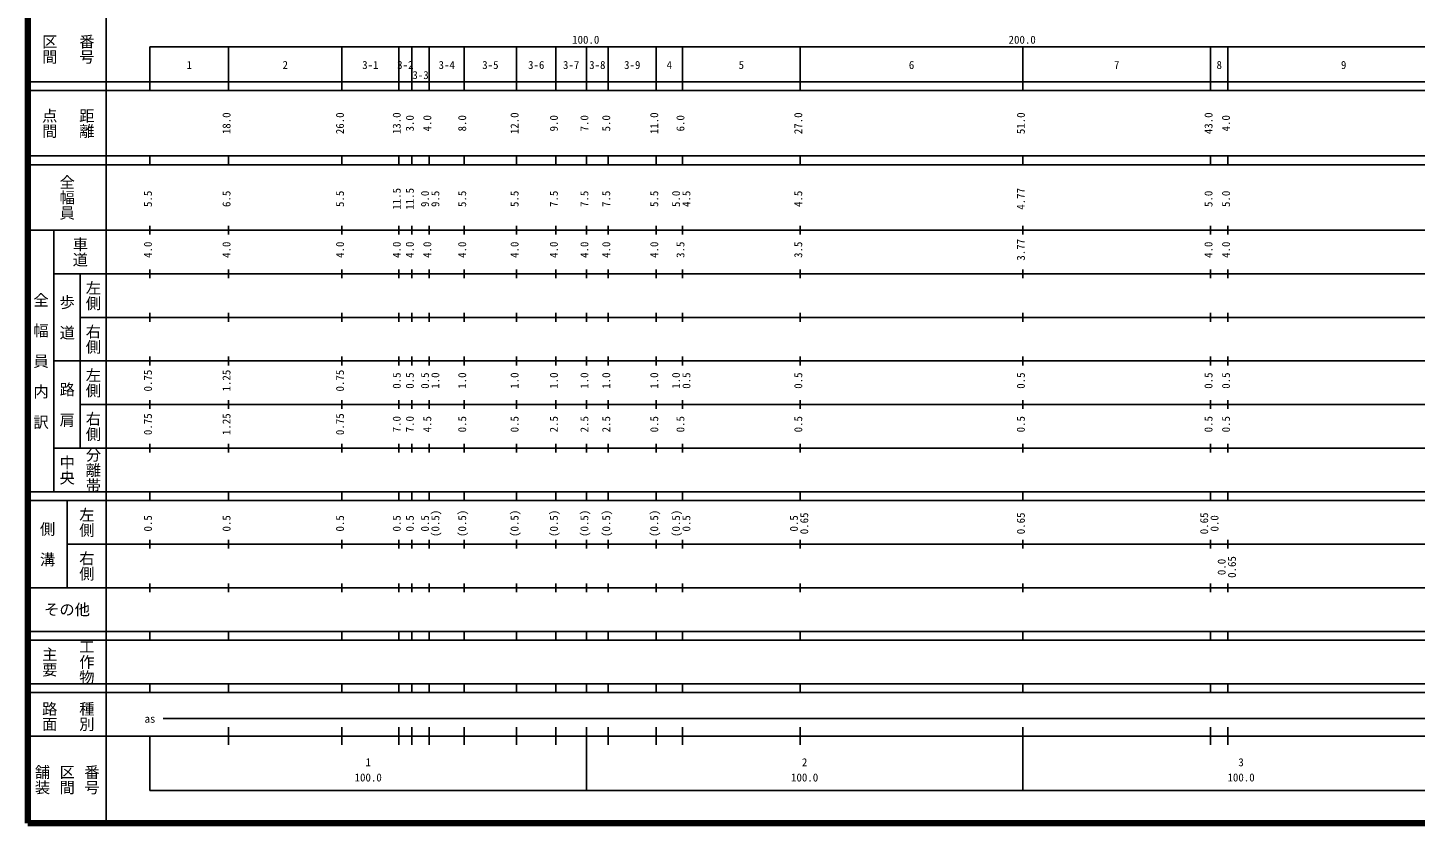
# Model space of a CAD drawing. Units: millimetres, scale not verified. Extents: x 40000 to 680000, y 20000 to 380000.
# Drawn here: x 40000 to 357907, y 20000 to 202409 of the extents above; entities that cross this region are included whole.
import ezdxf
from ezdxf.enums import TextEntityAlignment as Align

# ---------------------------------------------------------------- set-up
doc = ezdxf.new("R2010")
doc.units = ezdxf.units.MM
doc.header["$LTSCALE"] = 1000
doc.layers.add('M-TTL', color=2, linetype='Continuous', lineweight=140)
doc.layers.add('M-TTL-BAND', color=7, linetype='Continuous', lineweight=25)
doc.styles.add('@ＭＳ ゴシック', font='')
doc.styles.add('ＭＳ ゴシック', font='')
doc.styles.get('@ＭＳ ゴシック').set_extended_font_data('@MS Gothic')
doc.styles.get('ＭＳ ゴシック').set_extended_font_data('MS Gothic')

msp = doc.modelspace()

# ---------------------------------------------------------------- linework, layer by layer
at = {"layer": 'M-TTL'}
for p, q in [((40000, 380000), (40000, 20000)), ((40000, 20000), (680000, 20000))]:
    msp.add_line(p, q, dxfattribs=at)
at = {"layer": 'M-TTL-BAND'}
for p, q in [((58000, 370000), (58000, 20000)), ((68000, 198000), (579000, 198000)), ((68000, 198000), (68000, 188000)), ((86000, 188000), (86000, 198000)), ((112000, 188000), (112000, 198000)), ((125000, 188000), (125000, 198000)), ((128000, 188000), (128000, 198000)), ((132000, 188000), (132000, 198000)), ((140000, 188000), (140000, 198000)), ((152000, 188000), (152000, 198000)), ((161000, 188000), (161000, 198000)), ((168000, 188000), (168000, 198000)), ((173000, 188000), (173000, 198000)), ((184000, 188000), (184000, 198000)), ((190000, 188000), (190000, 198000)), ((217000, 188000), (217000, 198000)), ((268000, 188000), (268000, 198000)), ((311000, 188000), (311000, 198000)), ((315000, 188000), (315000, 198000)), ((40000, 190000), (579000, 190000)), ((40000, 188000), (579000, 188000)), ((40000, 173000), (579000, 173000)), ((68000, 171000), (68000, 173000)), ((86000, 171000), (86000, 173000)), ((112000, 171000), (112000, 173000)), ((125000, 171000), (125000, 173000)), ((128000, 171000), (128000, 173000)), ((132000, 171000), (132000, 173000)), ((140000, 171000), (140000, 173000)), ((152000, 171000), (152000, 173000)), ((161000, 171000), (161000, 173000)), ((168000, 171000), (168000, 173000)), ((173000, 171000), (173000, 173000)), ((184000, 171000), (184000, 173000)), ((190000, 171000), (190000, 173000)), ((217000, 171000), (217000, 173000)), ((268000, 171000), (268000, 173000)), ((311000, 171000), (311000, 173000)), ((315000, 171000), (315000, 173000)), ((40000, 171000), (579000, 171000)), ((40000, 156000), (579000, 156000)), ((46000, 96000), (46000, 156000)), ((68000, 155000), (68000, 157000)), ((86000, 155000), (86000, 157000)), ((112000, 155000), (112000, 157000)), ((125000, 155000), (125000, 157000)), ((128000, 155000), (128000, 157000)), ((132000, 155000), (132000, 157000)), ((140000, 155000), (140000, 157000)), ((152000, 155000), (152000, 157000)), ((161000, 155000), (161000, 157000)), ((168000, 155000), (168000, 157000)), ((173000, 155000), (173000, 157000)), ((184000, 155000), (184000, 157000)), ((190000, 155000), (190000, 157000)), ((217000, 155000), (217000, 157000)), ((268000, 155000), (268000, 157000)), ((311000, 155000), (311000, 157000)), ((315000, 155000), (315000, 157000)), ((68000, 145000), (68000, 147000)), ((86000, 145000), (86000, 147000)), ((112000, 145000), (112000, 147000)), ((125000, 145000), (125000, 147000)), ((128000, 145000), (128000, 147000)), ((132000, 145000), (132000, 147000)), ((140000, 145000), (140000, 147000)), ((152000, 145000), (152000, 147000)), ((161000, 145000), (161000, 147000)), ((168000, 145000), (168000, 147000)), ((173000, 145000), (173000, 147000)), ((184000, 145000), (184000, 147000)), ((190000, 145000), (190000, 147000)), ((217000, 145000), (217000, 147000)), ((268000, 145000), (268000, 147000)), ((311000, 145000), (311000, 147000)), ((315000, 145000), (315000, 147000)), ((46000, 146000), (579000, 146000)), ((52000, 146000), (52000, 106000)), ((68000, 135000), (68000, 137000)), ((86000, 135000), (86000, 137000)), ((112000, 135000), (112000, 137000)), ((125000, 135000), (125000, 137000)), ((128000, 135000), (128000, 137000)), ((132000, 135000), (132000, 137000)), ((140000, 135000), (140000, 137000)), ((152000, 135000), (152000, 137000)), ((161000, 135000), (161000, 137000)), ((168000, 135000), (168000, 137000)), ((173000, 135000), (173000, 137000)), ((184000, 135000), (184000, 137000)), ((190000, 135000), (190000, 137000)), ((217000, 135000), (217000, 137000)), ((268000, 135000), (268000, 137000)), ((311000, 135000), (311000, 137000)), ((315000, 135000), (315000, 137000)), ((52000, 136000), (579000, 136000)), ((46000, 126000), (579000, 126000)), ((68000, 125000), (68000, 127000)), ((86000, 125000), (86000, 127000)), ((112000, 125000), (112000, 127000)), ((125000, 125000), (125000, 127000)), ((128000, 125000), (128000, 127000)), ((132000, 125000), (132000, 127000)), ((140000, 125000), (140000, 127000)), ((152000, 125000), (152000, 127000)), ((161000, 125000), (161000, 127000)), ((168000, 125000), (168000, 127000)), ((173000, 125000), (173000, 127000)), ((184000, 125000), (184000, 127000)), ((190000, 125000), (190000, 127000)), ((217000, 125000), (217000, 127000)), ((268000, 125000), (268000, 127000)), ((311000, 125000), (311000, 127000)), ((315000, 125000), (315000, 127000)), ((52000, 116000), (579000, 116000)), ((68000, 115000), (68000, 117000)), ((86000, 115000), (86000, 117000)), ((112000, 115000), (112000, 117000)), ((125000, 115000), (125000, 117000)), ((128000, 115000), (128000, 117000)), ((132000, 115000), (132000, 117000)), ((140000, 115000), (140000, 117000)), ((152000, 115000), (152000, 117000)), ((161000, 115000), (161000, 117000)), ((168000, 115000), (168000, 117000)), ((173000, 115000), (173000, 117000)), ((184000, 115000), (184000, 117000)), ((190000, 115000), (190000, 117000)), ((217000, 115000), (217000, 117000)), ((268000, 115000), (268000, 117000)), ((311000, 115000), (311000, 117000)), ((315000, 115000), (315000, 117000)), ((46000, 106000), (579000, 106000)), ((68000, 105000), (68000, 107000)), ((86000, 105000), (86000, 107000)), ((112000, 105000), (112000, 107000)), ((125000, 105000), (125000, 107000)), ((128000, 105000), (128000, 107000)), ((132000, 105000), (132000, 107000)), ((140000, 105000), (140000, 107000)), ((152000, 105000), (152000, 107000)), ((161000, 105000), (161000, 107000)), ((168000, 105000), (168000, 107000)), ((173000, 105000), (173000, 107000)), ((184000, 105000), (184000, 107000)), ((190000, 105000), (190000, 107000)), ((217000, 105000), (217000, 107000)), ((268000, 105000), (268000, 107000)), ((311000, 105000), (311000, 107000)), ((315000, 105000), (315000, 107000)), ((40000, 96000), (579000, 96000)), ((68000, 94000), (68000, 96000)), ((86000, 94000), (86000, 96000)), ((112000, 94000), (112000, 96000)), ((125000, 94000), (125000, 96000)), ((128000, 94000), (128000, 96000)), ((132000, 94000), (132000, 96000)), ((140000, 94000), (140000, 96000)), ((152000, 94000), (152000, 96000)), ((161000, 94000), (161000, 96000)), ((168000, 94000), (168000, 96000)), ((173000, 94000), (173000, 96000)), ((184000, 94000), (184000, 96000)), ((190000, 94000), (190000, 96000)), ((217000, 94000), (217000, 96000)), ((268000, 94000), (268000, 96000)), ((311000, 94000), (311000, 96000)), ((315000, 94000), (315000, 96000)), ((40000, 94000), (579000, 94000)), ((49000, 94000), (49000, 74000)), ((49000, 84000), (579000, 84000)), ((68000, 83000), (68000, 85000)), ((86000, 83000), (86000, 85000)), ((112000, 83000), (112000, 85000)), ((125000, 83000), (125000, 85000)), ((128000, 83000), (128000, 85000)), ((132000, 83000), (132000, 85000)), ((140000, 83000), (140000, 85000)), ((152000, 83000), (152000, 85000)), ((161000, 83000), (161000, 85000)), ((168000, 83000), (168000, 85000)), ((173000, 83000), (173000, 85000)), ((184000, 83000), (184000, 85000)), ((190000, 83000), (190000, 85000)), ((217000, 83000), (217000, 85000)), ((268000, 83000), (268000, 85000)), ((311000, 83000), (311000, 85000)), ((315000, 83000), (315000, 85000)), ((40000, 74000), (579000, 74000)), ((68000, 73000), (68000, 75000)), ((86000, 73000), (86000, 75000)), ((112000, 73000), (112000, 75000)), ((125000, 73000), (125000, 75000)), ((128000, 73000), (128000, 75000)), ((132000, 73000), (132000, 75000)), ((140000, 73000), (140000, 75000)), ((152000, 73000), (152000, 75000)), ((161000, 73000), (161000, 75000)), ((168000, 73000), (168000, 75000)), ((173000, 73000), (173000, 75000)), ((184000, 73000), (184000, 75000)), ((190000, 73000), (190000, 75000)), ((217000, 73000), (217000, 75000)), ((268000, 73000), (268000, 75000)), ((311000, 73000), (311000, 75000)), ((315000, 73000), (315000, 75000)), ((40000, 64000), (579000, 64000)), ((68000, 62000), (68000, 64000)), ((86000, 62000), (86000, 64000)), ((112000, 62000), (112000, 64000)), ((125000, 62000), (125000, 64000)), ((128000, 62000), (128000, 64000)), ((132000, 62000), (132000, 64000)), ((140000, 62000), (140000, 64000)), ((152000, 62000), (152000, 64000)), ((161000, 62000), (161000, 64000)), ((168000, 62000), (168000, 64000)), ((173000, 62000), (173000, 64000)), ((184000, 62000), (184000, 64000)), ((190000, 62000), (190000, 64000)), ((217000, 62000), (217000, 64000)), ((268000, 62000), (268000, 64000)), ((311000, 62000), (311000, 64000)), ((315000, 62000), (315000, 64000)), ((40000, 62000), (579000, 62000)), ((40000, 52000), (579000, 52000)), ((68000, 50000), (68000, 52000)), ((86000, 50000), (86000, 52000)), ((112000, 50000), (112000, 52000)), ((125000, 50000), (125000, 52000)), ((128000, 50000), (128000, 52000)), ((132000, 50000), (132000, 52000)), ((140000, 50000), (140000, 52000)), ((152000, 50000), (152000, 52000)), ((161000, 50000), (161000, 52000)), ((168000, 50000), (168000, 52000)), ((173000, 50000), (173000, 52000)), ((184000, 50000), (184000, 52000)), ((190000, 50000), (190000, 52000)), ((217000, 50000), (217000, 52000)), ((268000, 50000), (268000, 52000)), ((311000, 50000), (311000, 52000)), ((315000, 50000), (315000, 52000)), ((40000, 50000), (579000, 50000)), ((71000, 44000), (565000, 44000)), ((86000, 38000), (86000, 42000)), ((112000, 38000), (112000, 42000)), ((125000, 38000), (125000, 42000)), ((128000, 38000), (128000, 42000)), ((132000, 38000), (132000, 42000)), ((140000, 38000), (140000, 42000)), ((152000, 38000), (152000, 42000)), ((161000, 38000), (161000, 42000)), ((168000, 27500), (168000, 42000)), ((173000, 38000), (173000, 42000)), ((184000, 38000), (184000, 42000)), ((190000, 38000), (190000, 42000)), ((217000, 38000), (217000, 42000)), ((268000, 27500), (268000, 42000)), ((311000, 38000), (311000, 42000)), ((315000, 38000), (315000, 42000)), ((40000, 40000), (579000, 40000)), ((68000, 40000), (68000, 27500)), ((68000, 27500), (579000, 27500))]:
    msp.add_line(p, q, dxfattribs=at)

# ---------------------------------------------------------------- texts
at = {"layer": 'M-TTL-BAND', "style": '@ＭＳ ゴシック'}
for s, p in [('区間', (45000, 197500)), ('番号', (53500, 197500)), ('点間', (45000, 180500)), ('距離', (53500, 180500)), ('全幅員', (49000, 163500)), ('車道', (52000, 151000)), ('左側', (55000, 141000)), ('全\u3000幅\u3000員\u3000内\u3000訳', (43000, 126000)), ('歩\u3000道', (49000, 136000)), ('右側', (55000, 131000)), ('左側', (55000, 121000)), ('路\u3000肩', (49000, 116000)), ('右側', (55000, 111000)), ('分離帯', (55000, 101000)), ('中央', (49000, 101000)), ('左側', (53500, 89000)), ('側\u3000溝', (44500, 84000)), ('右側', (53500, 79000)), ('工作物', (53500, 57000)), ('主要', (45000, 57000)), ('路面', (45000, 44500)), ('種別', (53500, 44500)), ('舗装', (43333, 30000)), ('区間', (49000, 30000)), ('番号', (54667, 30000))]:
    msp.add_text(s, height=2566, rotation=270, dxfattribs=at).set_placement(p, align=Align.MIDDLE_CENTER)
at = {"layer": 'M-TTL-BAND', "style": 'ＭＳ ゴシック'}
for s, p in [('100.0', (167844, 198195)), ('200.0', (267844, 198195)), ('1', (77000, 192405)), ('2', (99000, 192405)), ('3-1', (118500, 192405)), ('3-2', (126500, 192405)), ('3-4', (136000, 192405)), ('3-5', (146000, 192405)), ('3-6', (156500, 192405)), ('3-7', (164500, 192405)), ('3-8', (170500, 192405)), ('3-9', (178500, 192405)), ('4', (187000, 192405)), ('5', (203500, 192405)), ('6', (242500, 192405)), ('7', (289500, 192405)), ('8', (313000, 192405)), ('9', (341500, 192405)), ('3-3', (130000, 190090)), ('as', (68000, 42500)), ('1', (118000, 32523)), ('2', (218000, 32523)), ('3', (318000, 32523)), ('100.0', (118000, 29033)), ('100.0', (218000, 29033)), ('100.0', (318000, 29033))]:
    msp.add_text(s, height=1833, dxfattribs=at).set_placement(p, align=Align.BOTTOM_CENTER)
for s, p in [('18.0', (87000, 180500)), ('26.0', (113000, 180500)), ('13.0', (126000, 180500)), ('3.0', (129000, 180500)), ('4.0', (133000, 180500)), ('8.0', (141000, 180500)), ('12.0', (153000, 180500)), ('9.0', (162000, 180500)), ('7.0', (169000, 180500)), ('5.0', (174000, 180500)), ('11.0', (185000, 180500)), ('6.0', (191000, 180500)), ('27.0', (218000, 180500)), ('51.0', (269000, 180500)), ('43.0', (312000, 180500)), ('4.0', (316000, 180500)), ('11.5', (126000, 163174)), ('11.5', (129000, 163174)), ('4.77', (269000, 163174)), ('5.5', (69000, 163174)), ('6.5', (87000, 163174)), ('5.5', (113000, 163174)), ('9.0', (132478, 163174)), ('9.5', (134848, 163174)), ('5.5', (141000, 163174)), ('5.5', (153000, 163174)), ('7.5', (162000, 163174)), ('7.5', (169000, 163174)), ('7.5', (174000, 163174)), ('5.5', (185000, 163174)), ('5.0', (190000, 163174)), ('4.5', (192370, 163174)), ('4.5', (218000, 163174)), ('5.0', (312000, 163174)), ('5.0', (316000, 163174)), ('4.0', (69000, 151500)), ('4.0', (87000, 151500)), ('4.0', (113000, 151500)), ('4.0', (126000, 151500)), ('4.0', (129000, 151500)), ('4.0', (133000, 151500)), ('4.0', (141000, 151500)), ('4.0', (153000, 151500)), ('4.0', (162000, 151500)), ('4.0', (169000, 151500)), ('4.0', (174000, 151500)), ('4.0', (185000, 151500)), ('3.5', (191000, 151500)), ('3.5', (218000, 151500)), ('3.77', (269000, 151500)), ('4.0', (312000, 151500)), ('4.0', (316000, 151500)), ('0.75', (69000, 121500)), ('1.25', (87000, 121500)), ('0.75', (113000, 121500)), ('0.5', (126000, 121500)), ('0.5', (129000, 121500)), ('0.5', (132478, 121500)), ('1.0', (134848, 121500)), ('1.0', (141000, 121500)), ('1.0', (153000, 121500)), ('1.0', (162000, 121500)), ('1.0', (169000, 121500)), ('1.0', (174000, 121500)), ('1.0', (185000, 121500)), ('1.0', (190000, 121500)), ('0.5', (192370, 121500)), ('0.5', (218000, 121500)), ('0.5', (269000, 121500)), ('0.5', (312000, 121500)), ('0.5', (316000, 121500)), ('0.75', (69000, 111500)), ('1.25', (87000, 111500)), ('0.75', (113000, 111500)), ('7.0', (126000, 111500)), ('7.0', (129000, 111500)), ('4.5', (133000, 111500)), ('0.5', (141000, 111500)), ('0.5', (153000, 111500)), ('2.5', (162000, 111500)), ('2.5', (169000, 111500)), ('2.5', (174000, 111500)), ('0.5', (185000, 111500)), ('0.5', (191000, 111500)), ('0.5', (218000, 111500)), ('0.5', (269000, 111500)), ('0.5', (312000, 111500)), ('0.5', (316000, 111500)), ('0.5', (69000, 88764)), ('0.5', (87000, 88764)), ('0.5', (113000, 88764)), ('0.5', (126000, 88764)), ('0.5', (129000, 88764)), ('0.5', (132478, 88764)), ('(0.5)', (134848, 88764)), ('(0.5)', (141000, 88764)), ('(0.5)', (153000, 88764)), ('(0.5)', (162000, 88764)), ('(0.5)', (169000, 88764)), ('(0.5)', (174000, 88764)), ('(0.5)', (185000, 88764)), ('(0.5)', (190000, 88764)), ('0.5', (192370, 88764)), ('0.5', (217000, 88764)), ('0.65', (219370, 88764)), ('0.65', (269000, 88764)), ('0.65', (311000, 88764)), ('0.0', (313370, 88764)), ('0.0', (315000, 78764)), ('0.65', (317370, 78764))]:
    msp.add_text(s, height=1833, rotation=90, dxfattribs=at).set_placement(p, align=Align.BOTTOM_CENTER)
msp.add_text('その他', height=2566, dxfattribs=at).set_placement((49000, 69000), align=Align.MIDDLE_CENTER)

doc.saveas('drawing.dxf')
